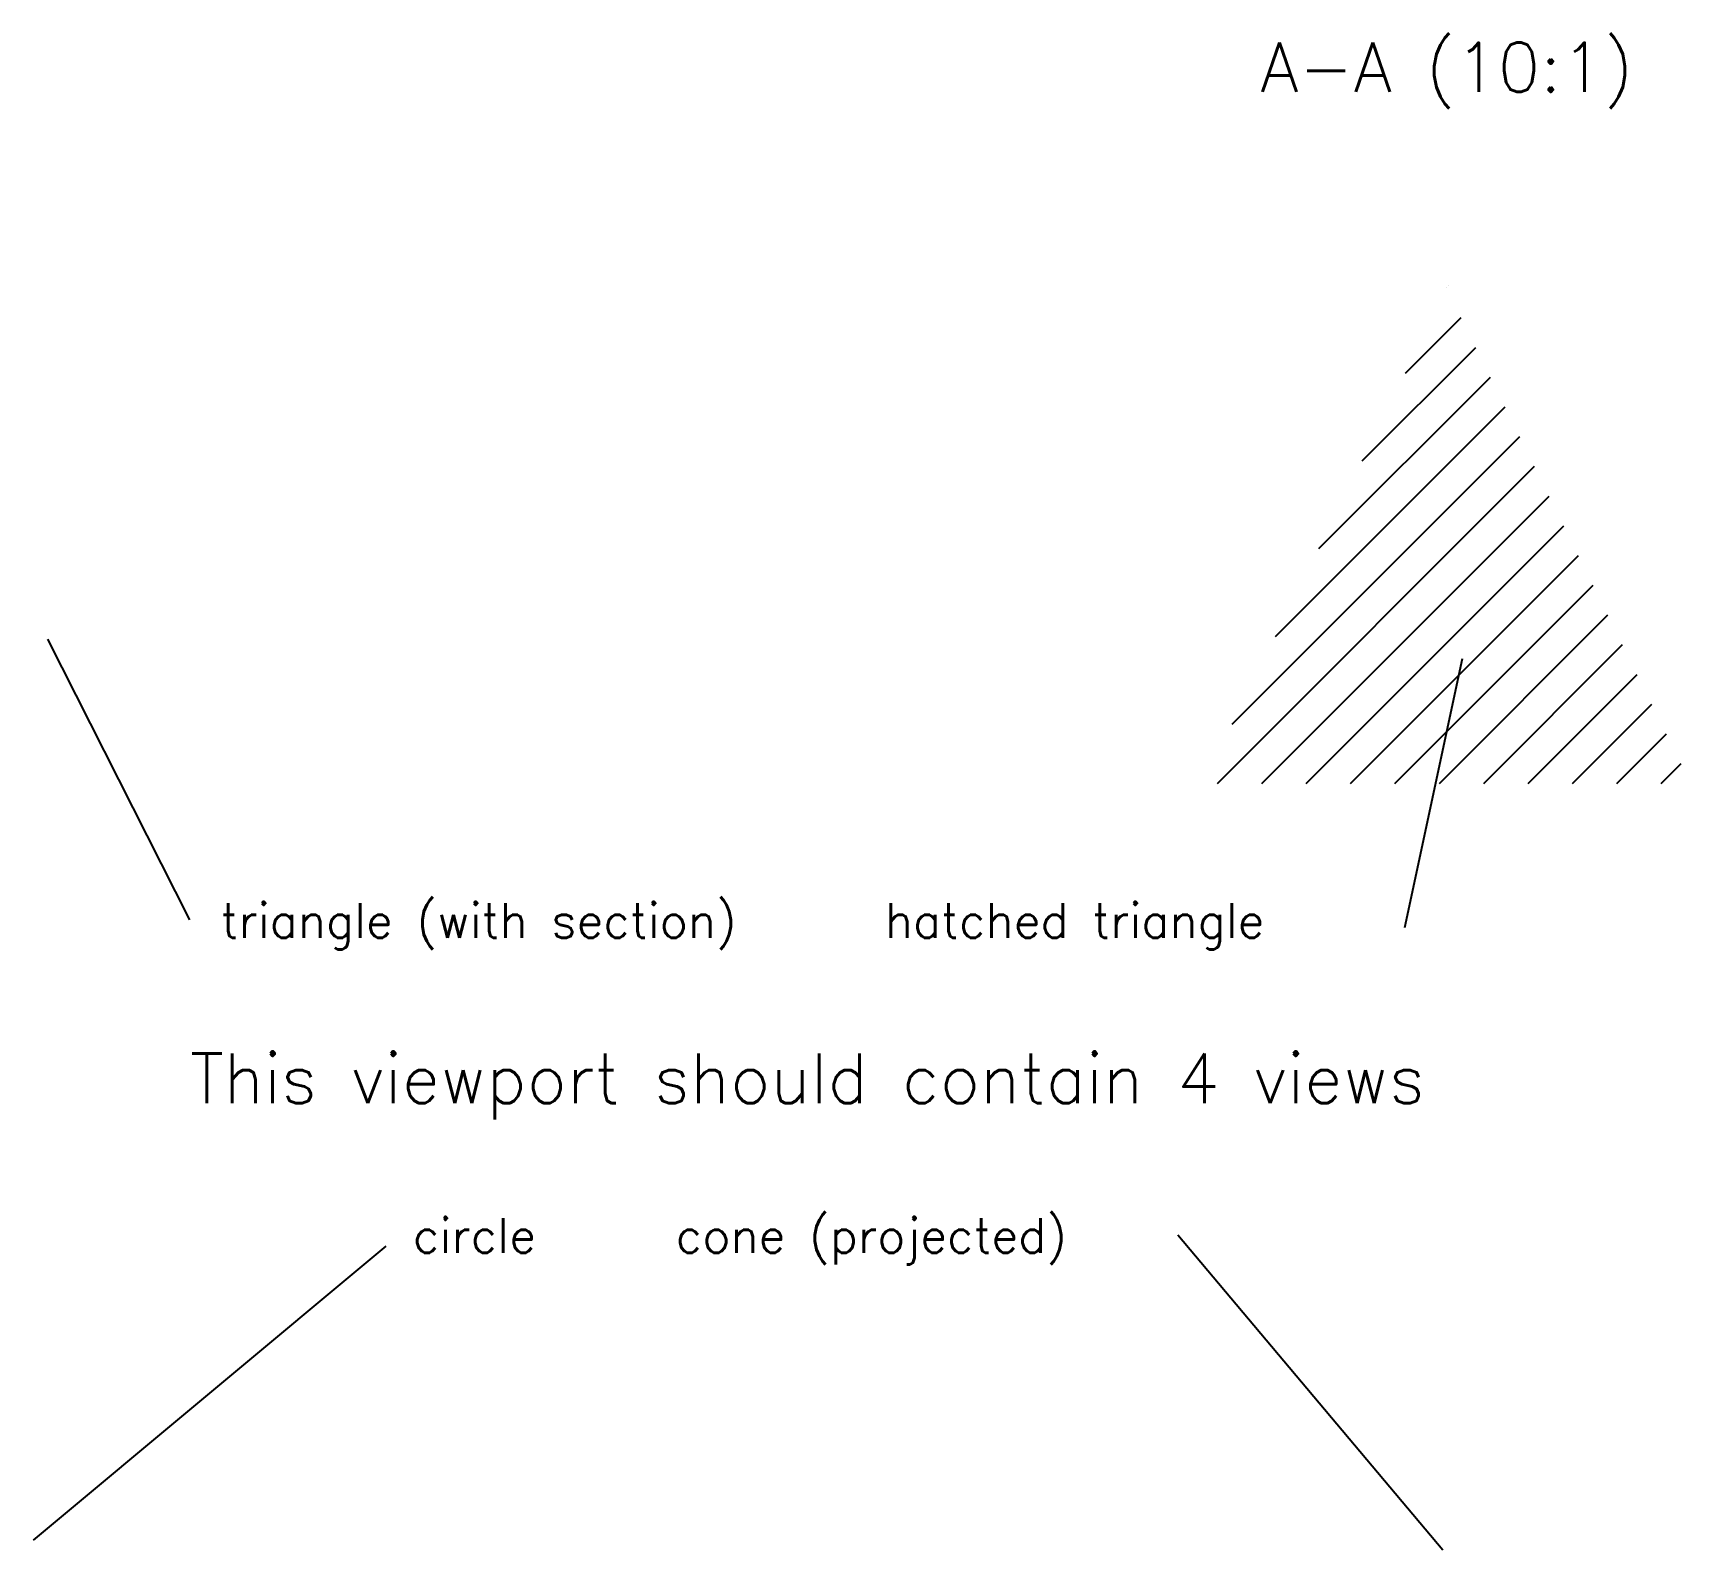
# Paper-space layout 'Layout Bud5' of a CAD drawing. Header units: millimetres. Extents: x 70 to 238, y 41 to 194.
import ezdxf

# ---------------------------------------------------------------- set-up
doc = ezdxf.new("R2010")
doc.units = ezdxf.units.MM
doc.header["$LTSCALE"] = 0.05
doc.layers.add('MD_Annotation', color=7, linetype='Continuous', lineweight=25)
doc.layers.add('MD_Hatching', color=7, linetype='Continuous', lineweight=25)
doc.styles.get("Standard").update_dxf_attribs({"font": 'simplex.shx'})

psp = doc.layouts.new('Layout Bud5')

# ---------------------------------------------------------------- hatches: boundary and pattern name
at = {"layer": 'MD_Hatching'}
h = psp.add_hatch(dxfattribs=at)
h.set_pattern_fill('ANSI31', color=256, style=0)
edge = h.paths.add_edge_path(flags=0)
edge.add_spline(control_points=[(188.53, 118.14), (200.87, 143.14), (209.1, 159.82), (211.85, 165.38), (212.77, 167.24), (213.08, 167.84), (213.2, 168), (213.3, 167.88), (213.42, 167.67), (213.74, 167.04), (214.82, 164.85), (217.42, 159.58), (222.11, 150.09), (229.69, 134.72), (237.87, 118.14)], knot_values=[0, 0, 0, 0.003836, 0.015226, 0.048437, 0.140351, 0.36117, 0.741886, 0.880688, 0.993966, 1.072385, 1.0984, 1.1071, 1.110076, 1.111984, 1.111984, 1.111984], weights=[1, 1.993101, 5.907666, 17.138241, 46.709684, 107.235025, 161.803632, 116.834929, 78.723113, 39.629118, 14.517854, 5.750138, 2.75384, 1.493825, 1], degree=2, periodic=0)
edge.add_line((188.53, 118.14), (237.87, 118.14))

# ---------------------------------------------------------------- linework, layer by layer
at = {"color": 6}
for p, q in [((86.05, 104.35), (71.66, 132.71)), ((208.93, 103.57), (214.76, 130.77)), ((185.98, 72.49), (212.77, 40.63)), ((105.88, 71.32), (70.19, 41.61))]:
    psp.add_line(p, q, dxfattribs=at)

# ---------------------------------------------------------------- texts
for s, height, p in [('triangle (with section)    hatched triangle', 3.5, (89.16, 102.51)), ('This viewport should contain 4 views', 5, (86.05, 85.81)), ('circle     cone (projected)', 3.5, (108.6, 70.66))]:
    psp.add_text(s, height=height, dxfattribs=at).set_placement(p)
at = {"layer": 'MD_Annotation', "insert": (213.2, 186.39), "char_height": 5, "width": 44.6429, "attachment_point": 8}
psp.add_mtext('A-A (10:1)', dxfattribs=at)

doc.saveas('drawing.dxf')
